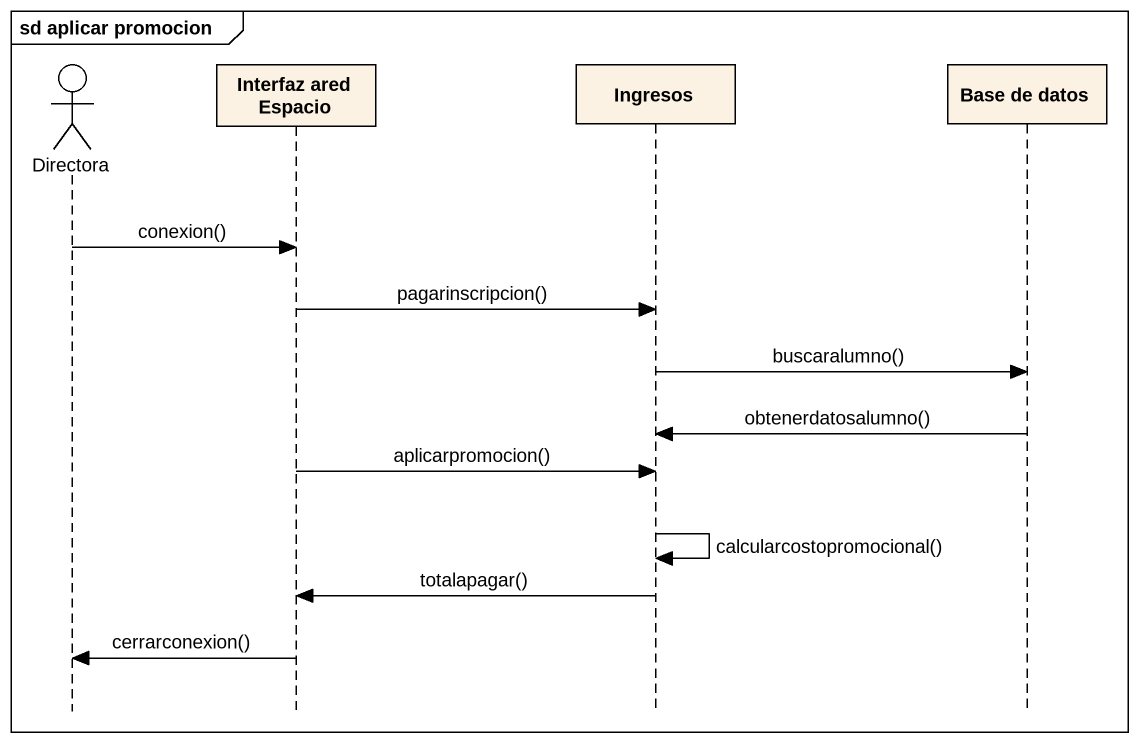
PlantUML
@startuml
mainframe sd aplicar promocion
hide footbox
actor Directora
participant "Interfaz ared Espacio" as Interfaz_ared_Espacio
participant Ingresos
participant "Base de datos" as Base_de_datos

Directora -> Interfaz_ared_Espacio : conexion()
Interfaz_ared_Espacio -> Ingresos : pagarinscripcion()
Ingresos -> Base_de_datos : buscaralumno()
Base_de_datos -> Ingresos : obtenerdatosalumno()
Interfaz_ared_Espacio -> Ingresos : aplicarpromocion()
Ingresos -> Ingresos : calcularcostopromocional()
Ingresos -> Interfaz_ared_Espacio : totalapagar()
Interfaz_ared_Espacio -> Directora : cerrarconexion()
@enduml
